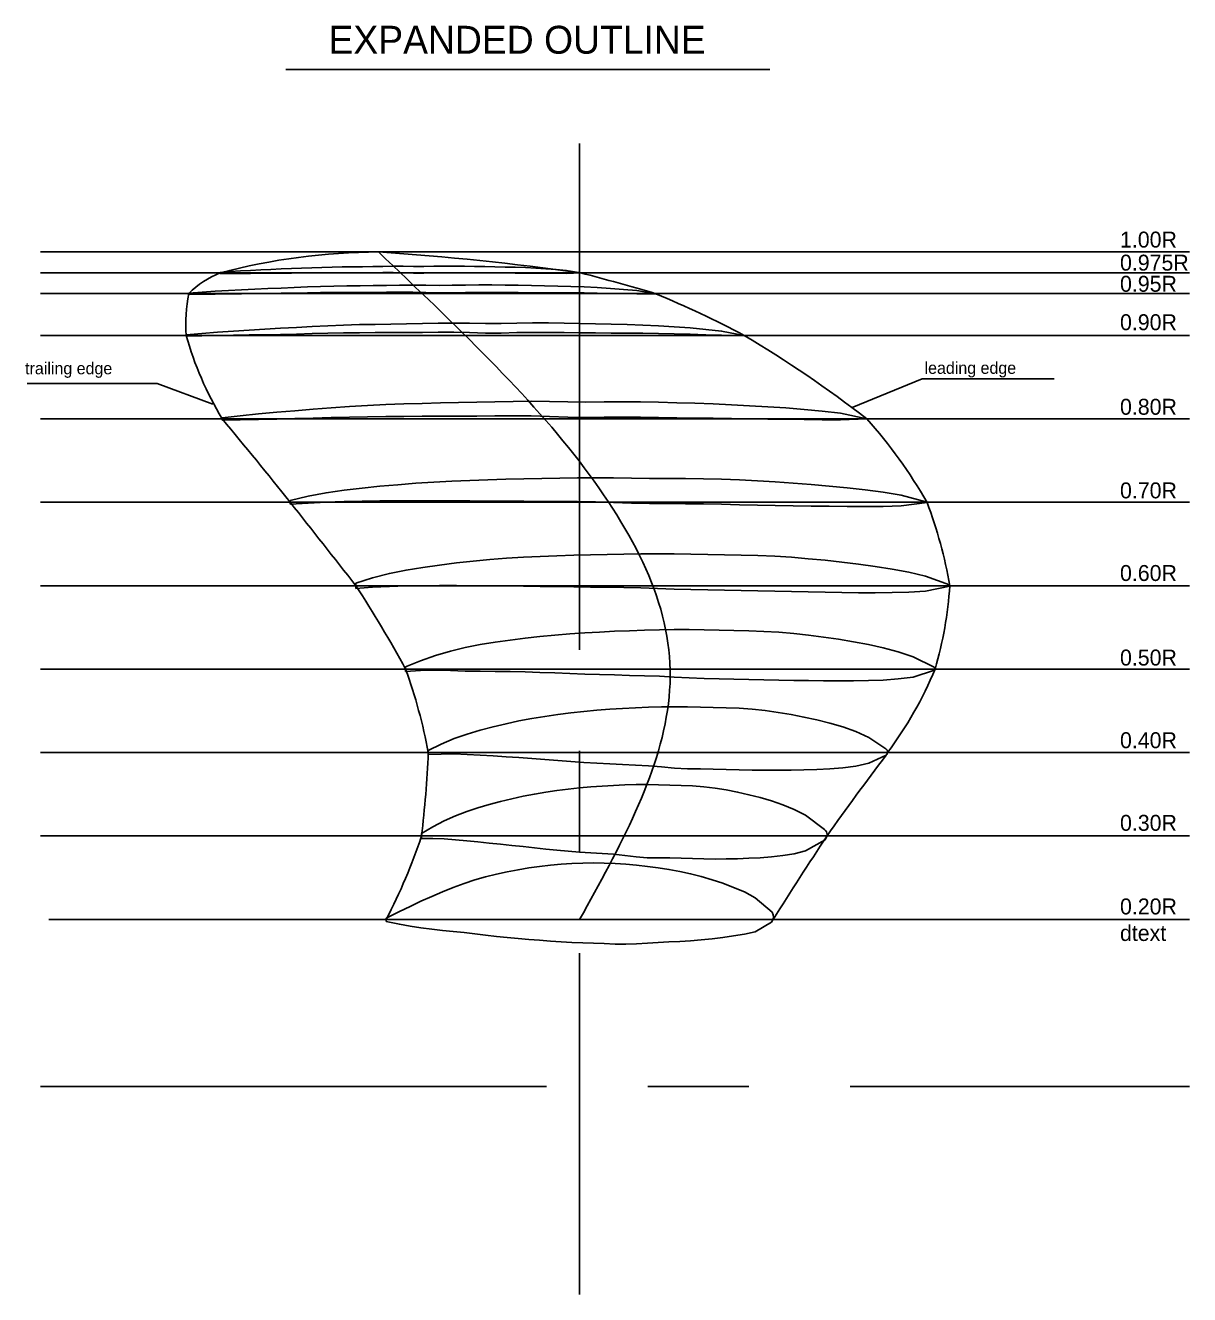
# Model space of a CAD drawing. Extents: x -13 to 208, y 176 to 267.
# Drawn here: x 135 to 208, y 186.9 to 266.6 of the extents above; entities that cross this region are included whole.
import ezdxf

# ---------------------------------------------------------------- set-up
doc = ezdxf.new("R2010")
doc.units = 0
doc.linetypes.add('CENTER', pattern=[50.8, 31.75, -6.35, 6.35, -6.35])
doc.layers.add('7', color=7, linetype='CONTINUOUS')

msp = doc.modelspace()

# ---------------------------------------------------------------- linework, layer by layer
at = {"layer": '7'}
for p, q in [((151.30353, 263.79025), (181.6662, 263.79025)), ((135.89838, 252.35), (207.99205, 252.35)), ((157.11312, 252.35), (192.90911, 252.35)), ((135.89838, 251.04), (207.99205, 251.04)), ((147.17302, 251.0727), (147.17302, 251.0098)), ((135.89838, 249.74), (207.99205, 249.74)), ((145.21732, 249.7678), (145.21732, 249.6972)), ((135.89838, 247.12), (207.99205, 247.12)), ((145.04512, 247.1598), (145.04512, 247.0702)), ((135.06859, 244.10751), (143.22241, 244.10751)), ((143.22241, 244.10751), (146.72437, 242.80146)), ((186.83255, 242.60151), (191.21886, 244.38667)), ((191.21886, 244.38667), (199.49245, 244.38667)), ((135.89838, 241.88), (207.99205, 241.88)), ((147.30212, 241.9522), (147.30212, 241.8078)), ((135.89838, 236.65), (207.99205, 236.65)), ((151.56742, 236.7636), (151.56742, 236.5264)), ((135.89838, 231.41), (207.99205, 231.41)), ((155.69152, 231.5773), (155.69152, 231.2427)), ((135.89838, 226.18), (207.99205, 226.18)), ((158.80972, 226.3187), (158.80972, 226.0313)), ((135.89838, 220.94), (207.99205, 220.94)), ((160.23572, 221.0694), (160.23572, 220.8107)), ((159.81022, 215.8577), (159.81022, 215.5523)), ((135.89838, 215.71), (207.99205, 215.71)), ((136.44155, 210.47), (169.72742, 210.47)), ((157.58752, 210.56098), (157.58752, 210.3333)), ((169.72742, 210.47), (169.72742, 210.47)), ((169.72742, 210.47), (207.99205, 210.47))]:
    msp.add_line(p, q, dxfattribs=at)
at = {"layer": '7', "linetype": 'CENTER'}
for p, q in [((169.72742, 259.14786), (169.72742, 186.93279)), ((135.89838, 200), (207.99205, 200))]:
    msp.add_line(p, q, dxfattribs=at)
at = {"layer": '7'}
for points in [[(157.58752, 210.47, 0.04166351), (159.81022, 215.71, 0.01896143), (160.23572, 220.94, 0.04067783), (158.80972, 226.18, 0.02020007), (155.69152, 231.41, 0.00212937), (151.56742, 236.65, 0.00592509), (147.30212, 241.88, -0.06649592), (145.04512, 247.12, -0.06778072), (145.21732, 249.74, -0.1062655), (147.17302, 251.04, -0.06338074), (157.11312, 252.35, -0.01896319), (169.78698, 251.04, -0.00914368), (174.50182, 249.7335, -0.02307939), (180.05682, 247.1148, -0.02971211), (187.73742, 241.8791, -0.05292128), (191.52132, 236.6375, -0.04600974), (192.95163, 231.41, -0.05361251), (192.02558, 226.18, -0.06252441), (189.03706, 220.94)], [(181.86607, 210.47, -0.00716465), (185.2482, 215.71, -0.00721879), (188.95382, 220.7849)]]:
    msp.add_lwpolyline(points, format="xyb", dxfattribs=at)
for points in [[(169.72742, 210.47), (169.96222, 210.893), (170.19672, 211.3161), (170.43042, 211.7391), (170.66302, 212.1621), (170.89432, 212.5851), (171.12372, 213.0082), (171.35102, 213.4312), (171.57572, 213.8542), (171.79772, 214.2773), (172.01642, 214.7003), (172.23152, 215.1233), (172.44272, 215.5464), (172.64962, 215.9694), (172.85182, 216.3924), (173.04912, 216.8155), (173.24102, 217.2385), (173.42722, 217.6615), (173.60732, 218.0845), (173.78102, 218.5076), (173.94792, 218.9306), (174.10762, 219.3536), (174.25992, 219.7767), (174.40442, 220.1997), (174.54062, 220.6227), (174.66832, 221.0458), (174.78712, 221.4688), (174.89662, 221.8918), (174.99652, 222.3148), (175.08652, 222.7379), (175.16612, 223.1609), (175.23512, 223.5839), (175.29312, 224.007), (175.33982, 224.43), (175.37472, 224.853), (175.39762, 225.2761), (175.40812, 225.6991), (175.40592, 226.1221), (175.39062, 226.5452), (175.36232, 226.9682), (175.32122, 227.3912), (175.26732, 227.8142), (175.20092, 228.2373), (175.12212, 228.6603), (175.03102, 229.0833), (174.92782, 229.5064), (174.81272, 229.9294), (174.68572, 230.3524), (174.54712, 230.7755), (174.39702, 231.1985), (174.23552, 231.6215), (174.06282, 232.0445), (173.87942, 232.4676), (173.68532, 232.8906), (173.48092, 233.3136), (173.26652, 233.7367), (173.04242, 234.1597), (172.80892, 234.5827), (172.56612, 235.0058), (172.31452, 235.4288), (172.05432, 235.8518), (171.78572, 236.2749), (171.50912, 236.6979), (171.22472, 237.1209), (170.93262, 237.5439), (170.63292, 237.967), (170.32582, 238.39), (170.01132, 238.813), (169.68952, 239.2361), (169.36052, 239.6591), (169.02442, 240.0821), (168.68142, 240.5052), (168.33152, 240.9282), (167.97482, 241.3512), (167.61152, 241.7742), (167.24162, 242.1973), (166.86542, 242.6203), (166.48312, 243.0433), (166.09512, 243.4664), (165.70162, 243.8894), (165.30292, 244.3124), (164.89922, 244.7355), (164.49102, 245.1585), (164.07842, 245.5815), (163.66182, 246.0045), (163.24142, 246.4276), (162.81752, 246.8506), (162.39042, 247.2736), (161.96042, 247.6967), (161.52782, 248.1197), (161.09282, 248.5427), (160.65592, 248.9658), (160.21712, 249.3888), (159.77702, 249.8118), (159.33562, 250.2348), (158.89312, 250.6579), (158.44942, 251.0809), (158.00462, 251.5039), (157.55902, 251.927), (157.11312, 252.35)], [(147.17302, 251.0727), (147.81162, 251.1179), (148.45032, 251.1593), (149.08892, 251.195), (149.72762, 251.2271), (150.36632, 251.2571), (151.00492, 251.2857), (151.64362, 251.3134), (152.28232, 251.3402), (152.92092, 251.3651), (153.55962, 251.3862), (154.19822, 251.4018), (154.83692, 251.4121), (155.47562, 251.4197), (156.11422, 251.4272), (156.75292, 251.437), (157.39162, 251.4467), (158.03022, 251.4525), (158.66892, 251.4503), (159.30762, 251.443), (159.94622, 251.4448), (160.58492, 251.4559), (161.22352, 251.4628), (161.86222, 251.4619), (162.50092, 251.4555), (163.13952, 251.4459), (163.77822, 251.4347), (164.41692, 251.4217), (165.05552, 251.4067), (165.69422, 251.3891), (166.33282, 251.3672), (166.97152, 251.338), (167.61022, 251.2989), (168.24882, 251.2495), (168.88752, 251.1967), (169.80902, 251.0424)], [(147.17302, 251.0098), (147.81162, 251.0065), (148.45032, 251.0056), (149.08892, 251.0081), (149.72762, 251.0116), (150.36632, 251.0147), (151.00492, 251.0184), (151.64362, 251.0237), (152.28232, 251.0311), (152.92092, 251.0391), (153.55962, 251.0458), (154.19822, 251.0491), (154.83692, 251.0487), (155.47562, 251.0472), (156.11422, 251.0471), (156.75292, 251.0502), (157.39162, 251.0538), (158.03022, 251.0528), (158.66892, 251.0424), (159.30762, 251.0268), (159.94622, 251.0251), (160.58492, 251.0375), (161.22352, 251.0453), (161.86222, 251.0445), (162.50092, 251.0393), (163.13952, 251.0342), (163.77822, 251.0318), (164.41692, 251.0314), (165.05552, 251.0315), (165.69422, 251.0309), (166.33282, 251.0288), (166.97152, 251.0251), (167.61022, 251.0197), (168.24882, 251.0129), (168.88752, 251.0075), (169.80912, 251.0408)], [(145.21732, 249.7678), (146.04362, 249.8265), (146.86982, 249.8807), (147.69612, 249.9281), (148.52232, 249.9708), (149.34852, 250.0109), (150.17482, 250.0491), (151.00102, 250.0863), (151.82732, 250.123), (152.65352, 250.1571), (153.47982, 250.1861), (154.30602, 250.2072), (155.13232, 250.2207), (155.95852, 250.2303), (156.78472, 250.2402), (157.61102, 250.2535), (158.43722, 250.267), (159.26352, 250.2744), (160.08972, 250.2696), (160.91602, 250.2571), (161.74222, 250.2592), (162.56842, 250.276), (163.39472, 250.2865), (164.22092, 250.2852), (165.04722, 250.2759), (165.87342, 250.2623), (166.69972, 250.2472), (167.52592, 250.2301), (168.35222, 250.2103), (169.17842, 250.187), (170.00462, 250.1576), (170.83092, 250.1185), (171.65712, 250.0659), (172.48342, 249.9994), (173.30962, 249.927), (174.50182, 249.7335)], [(145.21732, 249.6972), (146.04362, 249.7012), (146.86982, 249.7078), (147.69612, 249.7178), (148.52232, 249.7284), (149.34852, 249.7381), (150.17482, 249.7484), (151.00102, 249.7605), (151.82732, 249.7752), (152.65352, 249.7904), (153.47982, 249.8031), (154.30602, 249.8104), (155.13232, 249.8119), (155.95852, 249.8113), (156.78472, 249.8125), (157.61102, 249.8185), (158.43722, 249.825), (159.26352, 249.8247), (160.08972, 249.8108), (160.91602, 249.7889), (161.74222, 249.787), (162.56842, 249.8053), (163.39472, 249.8169), (164.22092, 249.8156), (165.04722, 249.8077), (165.87342, 249.7991), (166.69972, 249.7939), (167.52592, 249.7908), (168.35222, 249.7882), (169.17842, 249.7842), (170.00462, 249.7776), (170.83092, 249.7675), (171.65712, 249.7532), (172.48342, 249.7356), (173.30962, 249.7207), (174.50202, 249.7322)], [(145.04512, 247.1598), (146.03292, 247.2425), (147.02082, 247.3192), (148.00862, 247.3868), (148.99642, 247.4481), (149.98422, 247.5055), (150.97212, 247.5604), (151.95992, 247.6141), (152.94772, 247.6674), (153.93562, 247.7172), (154.92342, 247.7594), (155.91122, 247.79), (156.89902, 247.8091), (157.88692, 247.8224), (158.87472, 247.8364), (159.86252, 247.8559), (160.85042, 247.8756), (161.83822, 247.8859), (162.82602, 247.8774), (163.81392, 247.857), (164.80172, 247.8596), (165.78952, 247.8857), (166.77732, 247.9018), (167.76522, 247.8998), (168.75302, 247.8857), (169.74082, 247.8657), (170.72872, 247.8438), (171.71652, 247.8195), (172.70432, 247.7914), (173.69222, 247.7581), (174.68002, 247.7158), (175.66782, 247.6594), (176.65562, 247.5836), (177.64352, 247.4875), (178.63132, 247.3815), (180.05662, 247.1165)], [(145.04512, 247.0702), (146.03292, 247.0837), (147.02082, 247.1002), (148.00862, 247.1206), (148.99642, 247.141), (149.98422, 247.16), (150.97212, 247.1795), (151.95992, 247.2014), (152.94772, 247.2269), (153.93562, 247.2527), (154.92342, 247.2744), (155.91122, 247.2873), (156.89902, 247.2912), (157.88692, 247.2917), (158.87472, 247.2947), (159.86252, 247.3049), (160.85042, 247.3157), (161.83822, 247.3164), (162.82602, 247.2962), (163.81392, 247.2639), (164.80172, 247.2616), (165.78952, 247.2895), (166.77732, 247.307), (167.76522, 247.3051), (168.75302, 247.2927), (169.74082, 247.2789), (170.72872, 247.2695), (171.71652, 247.2629), (172.70432, 247.2566), (173.69222, 247.248), (174.68002, 247.2351), (175.66782, 247.2162), (176.65562, 247.1894), (177.64352, 247.1564), (178.63132, 247.1285), (180.05682, 247.1148)], [(147.30212, 241.9522), (148.44292, 242.0734), (149.58382, 242.1874), (150.72462, 242.291), (151.86552, 242.3891), (153.00632, 242.4837), (154.14722, 242.5717), (155.28802, 242.6502), (156.42882, 242.7165), (157.56972, 242.7712), (158.71062, 242.8156), (159.85142, 242.8514), (160.99222, 242.8804), (162.13312, 242.9054), (163.27392, 242.929), (164.41482, 242.953), (165.55562, 242.9727), (166.69652, 242.9805), (167.83732, 242.9689), (168.97822, 242.944), (170.11902, 242.9344), (171.25992, 242.943), (172.40072, 242.9468), (173.54162, 242.9383), (174.68242, 242.9192), (175.82332, 242.8913), (176.96412, 242.8558), (178.10502, 242.8131), (179.24582, 242.7634), (180.38672, 242.7067), (181.52752, 242.6414), (182.66842, 242.5649), (183.80922, 242.4744), (184.95012, 242.3652), (186.09092, 242.2274), (187.73692, 241.8839)], [(147.30212, 241.8078), (148.44292, 241.8172), (149.58382, 241.834), (150.72462, 241.8612), (151.86552, 241.8934), (153.00632, 241.9261), (154.14722, 241.957), (155.28802, 241.984), (156.42882, 242.0055), (157.56972, 242.0215), (158.71062, 242.0328), (159.85142, 242.04), (160.99222, 242.0446), (162.13312, 242.0488), (163.27392, 242.0547), (164.41482, 242.0636), (165.55562, 242.069), (166.69652, 242.0612), (167.83732, 242.0308), (168.97822, 241.9867), (170.11902, 241.9691), (171.25992, 241.9807), (172.40072, 241.9868), (173.54162, 241.9786), (174.68242, 241.9623), (175.82332, 241.9441), (176.96412, 241.9283), (178.10502, 241.9139), (179.24582, 241.8998), (180.38672, 241.8845), (181.52752, 241.8682), (182.66842, 241.8522), (183.80922, 241.8375), (184.95012, 241.8265), (186.09092, 241.8247), (187.73742, 241.8791)], [(151.56742, 236.7636), (152.69462, 237.0205), (153.82192, 237.2387), (154.94912, 237.4007), (156.07642, 237.5312), (157.20372, 237.6467), (158.33092, 237.7479), (159.45822, 237.8351), (160.58542, 237.9083), (161.71272, 237.9686), (162.83992, 238.0176), (163.96722, 238.0566), (165.09452, 238.0876), (166.22172, 238.113), (167.34902, 238.1354), (168.47632, 238.1567), (169.60352, 238.1739), (170.73082, 238.1821), (171.85802, 238.1763), (172.98532, 238.1591), (174.11252, 238.1462), (175.23982, 238.1406), (176.36712, 238.132), (177.49432, 238.1152), (178.62162, 238.0879), (179.74892, 238.048), (180.87612, 237.9942), (182.00342, 237.9274), (183.13062, 237.849), (184.25792, 237.7602), (185.38512, 237.6603), (186.51242, 237.5477), (187.63972, 237.4206), (188.76692, 237.2728), (189.89422, 237.0844), (191.52012, 236.6593)], [(151.56742, 236.5264), (152.69462, 236.5999), (153.82192, 236.6587), (154.94912, 236.6953), (156.07642, 236.7176), (157.20372, 236.7315), (158.33092, 236.739), (159.45822, 236.7417), (160.58542, 236.7412), (161.71272, 236.7381), (162.83992, 236.7326), (163.96722, 236.725), (165.09452, 236.7161), (166.22172, 236.7076), (167.34902, 236.7011), (168.47632, 236.6975), (169.60352, 236.691), (170.73082, 236.6735), (171.85802, 236.6366), (172.98532, 236.5879), (174.11252, 236.5619), (175.23982, 236.5611), (176.36712, 236.5562), (177.49432, 236.5399), (178.62162, 236.5173), (179.74892, 236.4934), (180.87612, 236.4718), (182.00342, 236.4516), (183.13062, 236.4316), (184.25792, 236.4107), (185.38512, 236.3912), (186.51242, 236.3779), (187.63972, 236.3753), (188.76692, 236.3885), (189.89422, 236.4235), (191.52132, 236.6375)], [(155.69152, 231.5773), (156.74252, 231.9053), (157.79362, 232.1844), (158.84462, 232.3922), (159.89572, 232.5604), (160.94672, 232.7099), (161.99782, 232.8416), (163.04882, 232.955), (164.09992, 233.0503), (165.15092, 233.1293), (166.20192, 233.194), (167.25302, 233.2466), (168.30402, 233.2893), (169.35512, 233.3239), (170.40612, 233.3522), (171.45722, 233.376), (172.50822, 233.3952), (173.55932, 233.4088), (174.61032, 233.416), (175.66142, 233.4146), (176.71242, 233.4003), (177.76352, 233.377), (178.81452, 233.3554), (179.86552, 233.3341), (180.91662, 233.3049), (181.96762, 233.2596), (183.01872, 233.1931), (184.06972, 233.1075), (185.12082, 233.0058), (186.17182, 232.8911), (187.22292, 232.7625), (188.27392, 232.617), (189.32502, 232.4515), (190.37602, 232.257), (191.42702, 232.0072), (192.93982, 231.4559)], [(155.69152, 231.2427), (156.74252, 231.3121), (157.79362, 231.3661), (158.84462, 231.3972), (159.89572, 231.4128), (160.94672, 231.4191), (161.99782, 231.4183), (163.04882, 231.4127), (164.09992, 231.4041), (165.15092, 231.3935), (166.20192, 231.3813), (167.25302, 231.3682), (168.30402, 231.3546), (169.35512, 231.3413), (170.40612, 231.3289), (171.45722, 231.3176), (172.50822, 231.3034), (173.55932, 231.2807), (174.61032, 231.2441), (175.66142, 231.1983), (176.71242, 231.1655), (177.76352, 231.149), (178.81452, 231.1327), (179.86552, 231.1121), (180.91662, 231.0894), (181.96762, 231.0667), (183.01872, 231.0456), (184.06972, 231.0257), (185.12082, 231.0064), (186.17182, 230.9875), (187.22292, 230.9724), (188.27392, 230.9669), (189.32502, 230.977), (190.37602, 231.0096), (191.42702, 231.0748), (192.94492, 231.3874)], [(158.80972, 226.3187), (159.74622, 226.6945), (160.68262, 227.0327), (161.61902, 227.3105), (162.55552, 227.5354), (163.49192, 227.718), (164.42832, 227.8686), (165.36472, 227.9972), (166.30122, 228.1126), (167.23762, 228.2164), (168.17402, 228.3078), (169.11052, 228.3859), (170.04692, 228.4509), (170.98332, 228.5047), (171.91982, 228.5489), (172.85622, 228.5853), (173.79262, 228.6146), (174.72902, 228.6372), (175.66552, 228.6537), (176.60192, 228.6606), (177.53832, 228.6487), (178.47482, 228.6223), (179.41122, 228.598), (180.34762, 228.5749), (181.28402, 228.5426), (182.22052, 228.4905), (183.15692, 228.4122), (184.09332, 228.3102), (185.02982, 228.1885), (185.96622, 228.0507), (186.90262, 227.8954), (187.83902, 227.718), (188.77552, 227.5139), (189.71192, 227.2708), (190.64832, 226.9554), (191.97762, 226.3087)], [(158.80972, 226.0313), (159.74622, 226.0841), (160.68262, 226.1053), (161.61902, 226.0851), (162.55552, 226.0585), (163.49192, 226.0439), (164.42832, 226.0345), (165.36472, 226.0222), (166.30122, 226.0004), (167.23762, 225.9702), (168.17402, 225.9356), (169.11052, 225.9001), (170.04692, 225.8664), (170.98332, 225.8356), (171.91982, 225.8087), (172.85622, 225.7857), (173.79262, 225.7617), (174.72902, 225.7292), (175.66552, 225.6811), (176.60192, 225.6233), (177.53832, 225.5845), (178.47482, 225.5678), (179.41122, 225.5512), (180.34762, 225.5291), (181.28402, 225.5055), (182.22052, 225.4843), (183.15692, 225.4681), (184.09332, 225.4562), (185.02982, 225.4475), (185.96622, 225.4411), (186.90262, 225.4414), (187.83902, 225.4559), (188.77552, 225.4925), (189.71192, 225.5609), (190.64832, 225.6772), (191.99272, 226.1091)], [(160.23572, 221.0694), (161.04842, 221.463), (161.86102, 221.8152), (162.67372, 222.1041), (163.48632, 222.3489), (164.29902, 222.5642), (165.11162, 222.7542), (165.92432, 222.9228), (166.73702, 223.0733), (167.54962, 223.2072), (168.36232, 223.3254), (169.17492, 223.4288), (169.98762, 223.5182), (170.80022, 223.5949), (171.61292, 223.6598), (172.42562, 223.714), (173.23822, 223.7575), (174.05092, 223.79), (174.86352, 223.8112), (175.67622, 223.8199), (176.48882, 223.8141), (177.30152, 223.7978), (178.11412, 223.7798), (178.92682, 223.7572), (179.73942, 223.7209), (180.55212, 223.6617), (181.36482, 223.5739), (182.17742, 223.4601), (182.99012, 223.324), (183.80272, 223.169), (184.61542, 222.9927), (185.42802, 222.7892), (186.24072, 222.5523), (187.05332, 222.2672), (187.86602, 221.8933), (188.94072, 221.1844)], [(160.23572, 220.8107), (161.04842, 220.8456), (161.86102, 220.8528), (162.67372, 220.8215), (163.48632, 220.775), (164.29902, 220.7276), (165.11162, 220.6787), (165.92432, 220.6266), (166.73702, 220.5701), (167.54962, 220.5103), (168.36232, 220.4486), (169.17492, 220.3866), (169.98762, 220.3267), (170.80022, 220.2722), (171.61292, 220.2269), (172.42562, 220.1926), (173.23822, 220.1603), (174.05092, 220.1163), (174.86352, 220.0473), (175.67622, 219.9643), (176.48882, 219.9195), (177.30152, 219.9164), (178.11412, 219.9095), (178.92682, 219.8883), (179.73942, 219.8626), (180.55212, 219.8421), (181.36482, 219.8331), (182.17742, 219.8338), (182.99012, 219.8414), (183.80272, 219.8534), (184.61542, 219.8748), (185.42802, 219.9151), (186.24072, 219.984), (187.05332, 220.0945), (187.86602, 220.2693), (188.95382, 220.7849)], [(159.81022, 215.8577), (160.51842, 216.2785), (161.22652, 216.6582), (161.93472, 216.9739), (162.64292, 217.2431), (163.35102, 217.4807), (164.05922, 217.6914), (164.76732, 217.8793), (165.47552, 218.048), (166.18372, 218.1994), (166.89182, 218.3341), (167.60002, 218.4529), (168.30812, 218.5567), (169.01632, 218.6463), (169.72452, 218.7225), (170.43262, 218.7861), (171.14082, 218.8381), (171.84902, 218.8792), (172.55712, 218.9102), (173.26532, 218.9305), (173.97342, 218.9334), (174.68162, 218.9186), (175.38982, 218.8994), (176.09792, 218.879), (176.80612, 218.8477), (177.51422, 218.7949), (178.22242, 218.7117), (178.93062, 218.5986), (179.63872, 218.4594), (180.34692, 218.2979), (181.05502, 218.1145), (181.76322, 217.904), (182.47142, 217.6605), (183.17952, 217.3748), (183.88772, 217.0039), (185.09062, 216.1059)], [(159.81022, 215.5523), (160.51842, 215.5549), (161.22652, 215.5321), (161.93472, 215.4734), (162.64292, 215.4015), (163.35102, 215.3313), (164.05922, 215.2616), (164.76732, 215.1907), (165.47552, 215.1169), (166.18372, 215.0407), (166.89182, 214.9637), (167.60002, 214.8875), (168.30812, 214.8143), (169.01632, 214.7475), (169.72452, 214.6908), (170.43262, 214.6469), (171.14082, 214.6089), (171.84902, 214.5623), (172.55712, 214.493), (173.26532, 214.4014), (173.97342, 214.3388), (174.68162, 214.3299), (175.38982, 214.3286), (176.09792, 214.3112), (176.80612, 214.2867), (177.51422, 214.2661), (178.22242, 214.2589), (178.93062, 214.2655), (179.63872, 214.2831), (180.34692, 214.3087), (181.05502, 214.3436), (181.76322, 214.3959), (182.47142, 214.4745), (183.17952, 214.5907), (183.88772, 214.7781), (185.12452, 215.4766)], [(157.58752, 210.56098), (158.42261, 210.9663), (159.09891, 211.2914), (159.77531, 211.6096), (160.45171, 211.9163), (161.12801, 212.2072), (161.80441, 212.4785), (162.48081, 212.7261), (163.15711, 212.9468), (163.83351, 213.1413), (164.50991, 213.3116), (165.18621, 213.4602), (165.86261, 213.5891), (166.53901, 213.6996), (167.21541, 213.7934), (167.89171, 213.8719), (168.56811, 213.935), (169.24451, 213.9819), (169.92081, 214.0117), (170.59721, 214.023), (171.27361, 214.0118), (171.94991, 213.9784), (172.62631, 213.9314), (173.30271, 213.8742), (173.97901, 213.804), (174.65541, 213.7174), (175.33181, 213.6113), (176.00821, 213.4841), (176.68451, 213.3348), (177.36091, 213.1624), (178.03731, 212.9653), (178.71361, 212.7408), (179.39001, 212.4863), (180.06641, 212.1965), (180.74271, 211.8366), (181.79541, 210.9217)], [(157.58752, 210.3333), (158.42261, 210.1686), (159.09891, 210.0486), (159.77531, 209.9491), (160.45171, 209.8641), (161.12801, 209.7875), (161.80441, 209.7149), (162.48081, 209.6422), (163.15711, 209.5659), (163.83351, 209.4875), (164.50991, 209.4108), (165.18621, 209.3394), (165.86261, 209.2754), (166.53901, 209.2174), (167.21541, 209.1637), (167.89171, 209.1128), (168.56811, 209.0663), (169.24451, 209.0279), (169.92081, 209.0014), (170.59721, 208.9857), (171.27361, 208.9629), (171.94991, 208.9295), (172.62631, 208.916), (173.30271, 208.9348), (173.97901, 208.9737), (174.65541, 209.0191), (175.33181, 209.06), (176.00821, 209.098), (176.68451, 209.14), (177.36091, 209.1925), (178.03731, 209.2596), (178.71361, 209.341), (179.39001, 209.4358), (180.06641, 209.545), (180.74271, 209.6901), (181.77091, 210.2963)]]:
    msp.add_lwpolyline(points, dxfattribs=at)
for centre, radius, start, end in [((169.80529, 251.04136), 0.00387, 351.6357266, 15.5169421), ((174.49823, 249.73228), 0.00379, 358.7537511, 18.7385734), ((180.05174, 247.11506), 0.00509, 357.0226573, 16.3970163), ((187.72602, 241.88034), 0.01147, 353.8059233, 18.0878028), ((191.49145, 236.64679), 0.03128, 342.7247628, 23.57667), ((192.88529, 231.4174), 0.06675, 333.2934764, 35.222446), ((191.88641, 226.20143), 0.14081, 319.0263065, 49.6262128), ((188.77807, 220.9791), 0.26192, 312.1453259, 51.6108987), ((184.84, 215.77684), 0.41363, 313.4604039, 52.7066114), ((181.37721, 210.6249), 0.51281, 320.1497141, 35.3634642)]:
    msp.add_arc(centre, radius, start, end, dxfattribs=at)

# ---------------------------------------------------------------- texts
for s, height, p in [('EXPANDED OUTLINE', 1.75, (153.97265, 264.79072)), ('1.00R', 1, (203.62637, 252.62685)), ('0.975R', 1, (203.62637, 251.17997)), ('0.95R', 1, (203.62637, 249.85367)), ('0.90R', 1, (203.62637, 247.44221)), ('trailing edge', 0.75, (134.94541, 244.67566)), ('leading edge', 0.75, (191.36552, 244.7028)), ('0.80R', 1, (203.62637, 242.137)), ('0.70R', 1, (203.62637, 236.89207)), ('0.60R', 1, (203.62637, 231.70744)), ('0.50R', 1, (203.62637, 226.40223)), ('0.40R', 1, (203.62637, 221.21759)), ('0.30R', 1, (203.62637, 216.03295)), ('0.20R', 1, (203.62637, 210.78803)), ('dtext', 1, (203.62637, 209.12136))]:
    msp.add_text(s, height=height, dxfattribs=at).set_placement(p)

doc.saveas('drawing.dxf')
